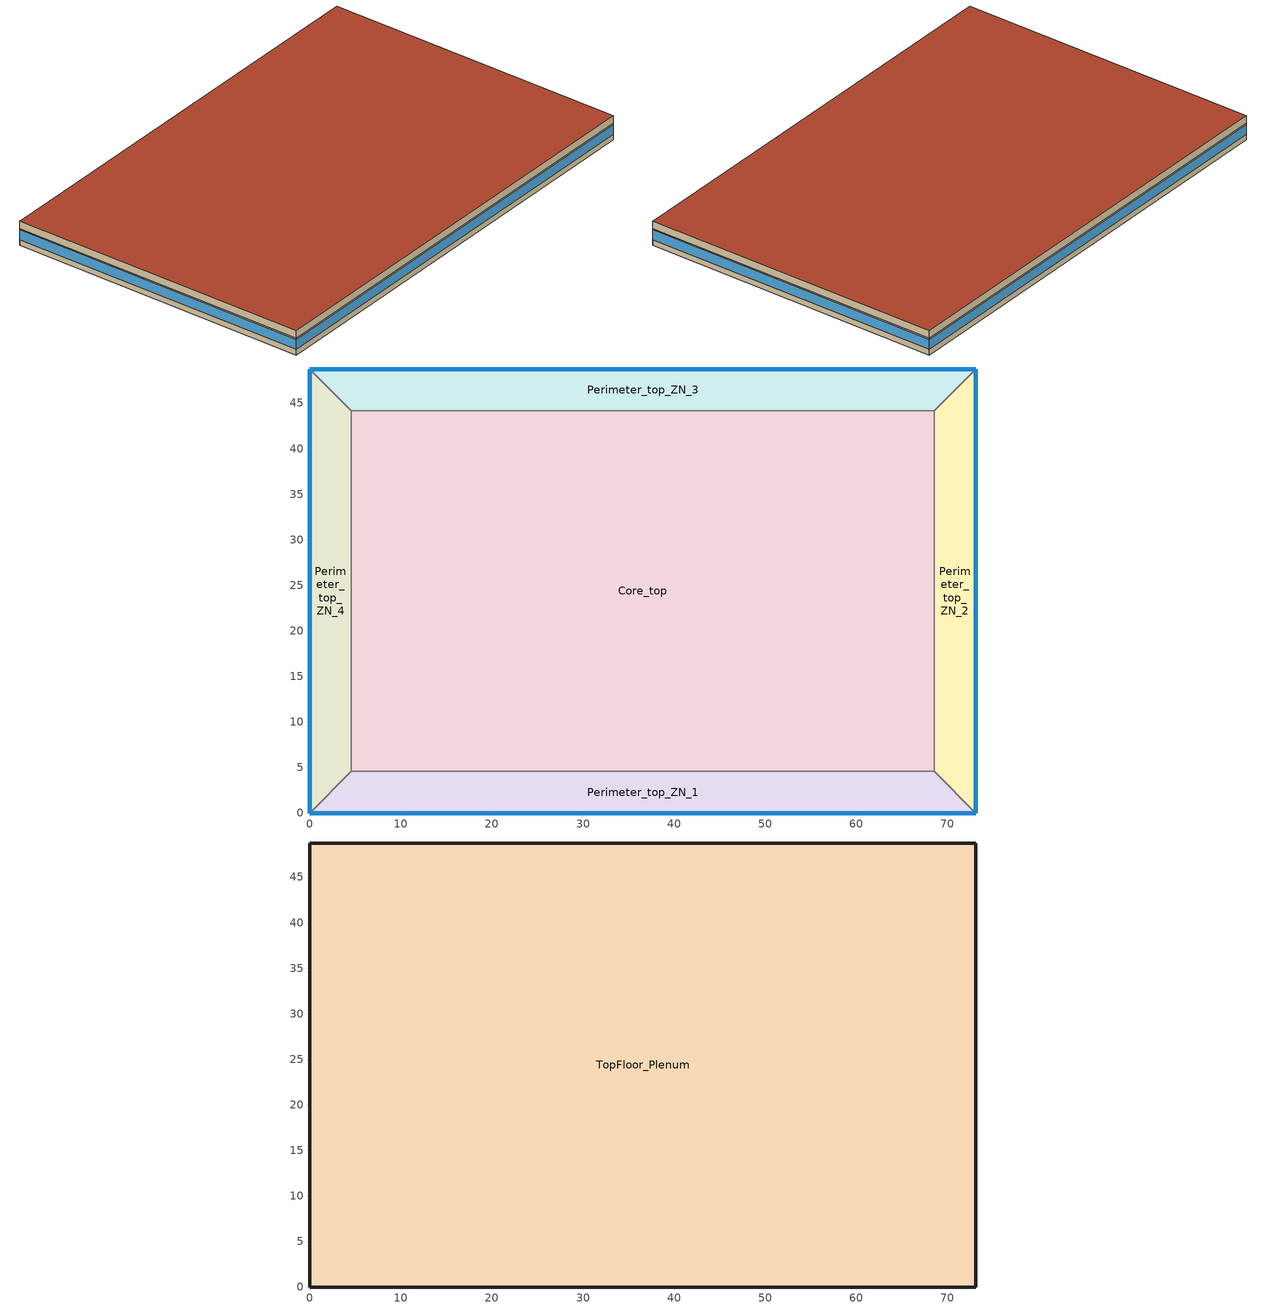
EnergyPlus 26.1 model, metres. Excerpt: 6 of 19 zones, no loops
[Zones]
Core_top
 floor adiabatic (INT-FLOOR-TOPSIDE): 68.53,44.16 68.53,4.57 4.57,4.57 4.57,44.16 z43.6
 wall to Perimeter_top_ZN_2 (Standard_Int-Wall): 68.53,4.57 68.53,44.16 z43.6:46.34
 wall to Perimeter_top_ZN_3 (Standard_Int-Wall): 68.53,44.16 4.57,44.16 z43.6:46.34
 wall to Perimeter_top_ZN_1 (Standard_Int-Wall): 4.57,4.57 68.53,4.57 z43.6:46.34
 wall to Perimeter_top_ZN_4 (Standard_Int-Wall): 4.57,44.16 4.57,4.57 z43.6:46.34
Perimeter_top_ZN_1
 floor adiabatic (INT-FLOOR-TOPSIDE): 68.53,4.57 73.11,0 0,0 4.57,4.57 z43.6
 wall outside (Mass_R-7.6 ci_Ext-wall): 0,0 73.11,0 z43.6:46.34
 wall to Perimeter_top_ZN_2 (Standard_Int-Wall): 73.11,0 68.53,4.57 z43.6:46.34
 wall to Perimeter_top_ZN_4 (Standard_Int-Wall): 4.57,4.57 0,0 z43.6:46.34
 window (std_window_UValue_3.237_SHGC_0.39_VT_0.495): 0,0 73.11,0 z44.51:46.1
Perimeter_top_ZN_2
 floor adiabatic (INT-FLOOR-TOPSIDE): 68.53,44.16 73.11,48.74 73.11,0 68.53,4.57 z43.6
 wall outside (Mass_R-7.6 ci_Ext-wall): 73.11,0 73.11,48.74 z43.6:46.34
 wall to Perimeter_top_ZN_3 (Standard_Int-Wall): 73.11,48.74 68.53,44.16 z43.6:46.34
 window (std_window_UValue_3.237_SHGC_0.39_VT_0.495_east): 73.11,0 73.11,48.74 z44.51:46.1
Perimeter_top_ZN_3
 floor adiabatic (INT-FLOOR-TOPSIDE): 4.57,44.16 0,48.74 73.11,48.74 68.53,44.16 z43.6
 wall outside (Mass_R-7.6 ci_Ext-wall): 73.11,48.74 0,48.74 z43.6:46.34
 wall to Perimeter_top_ZN_4 (Standard_Int-Wall): 0,48.74 4.57,44.16 z43.6:46.34
 window (std_window_UValue_3.237_SHGC_0.49_VT_0.622): 73.11,48.74 0,48.74 z44.51:46.1
Perimeter_top_ZN_4
 floor adiabatic (INT-FLOOR-TOPSIDE): 4.57,4.57 0,0 0,48.74 4.57,44.16 z43.6
 wall outside (Mass_R-7.6 ci_Ext-wall): 0,48.74 0,0 z43.6:46.34
 window (std_window_UValue_3.237_SHGC_0.39_VT_0.495_west): 0,48.74 0,0 z44.51:46.1
TopFloor_Plenum
 floor to Perimeter_top_ZN_1 (DropCeiling): 73.11,0 0,0 4.57,4.57 68.53,4.57 z46.34
 floor to Perimeter_top_ZN_2 (DropCeiling): 73.11,0 68.53,4.57 68.53,44.16 73.11,48.74 z46.34
 floor to Perimeter_top_ZN_3 (DropCeiling): 0,48.74 73.11,48.74 68.53,44.16 4.57,44.16 z46.34
 floor to Perimeter_top_ZN_4 (DropCeiling): 0,0 0,48.74 4.57,44.16 4.57,4.57 z46.34
 floor to Core_top (DropCeiling): 4.57,44.16 68.53,44.16 68.53,4.57 4.57,4.57 z46.34
 wall outside (Mass_R-7.6 ci_Ext-wall): 73.11,0 73.11,48.74 0,48.74 0,0 73.11,0 z46.34:47.56
 roof outside (IEAD_R-15 ci_Roof): 73.11,0 73.11,48.74 0,48.74 0,0 z47.56
[Building]
Benchmark Large Office New V1.1_3.1: Loads convergence tolerance value=0.04; Maximum number of warmup days=25; Minimum number of warmup days=6; North axis=0; Solar distribution=FullInteriorAndExterior; Temperature convergence tolerance value=0.2; Terrain=City
[Site:GroundTemperature:BuildingSurface]
19.96, 19.94, 19.99, 20.04, 20.09, 20.17, 20.21, 20.24, 20.23, 20.2, 20.17, 20.12
[Site:Location]
CHICAGO_IL_USA TMY2-94846: Elevation=190; Latitude=41.78; Longitude=-87.75; Time zone=-6
[Site:WaterMainsTemperature]
Annual average outdoor air temperature=9.69; Calculation method=Correlation; Maximum difference in monthly average outdoor air temperatures=28.1
[SizingPeriod:DesignDay] Barometric pressure=99063; Day of month=21; Daylight saving time indicator=No; Humidity condition type=WetBulb; Rain indicator=No; Snow indicator=No; Solar model indicator=ASHRAEClearSky
Name | Daily dry bulb temperature range | Day type | Maximum dry bulb temperature | Month | Sky clearness | Wetbulb or dewpoint at maximum dry bulb | Wind direction | Wind speed
CHICAGO Ann Clg .4% Condns DB=>MWB | 10.7 | SummerDesignDay | 33.2 | 7 | 1 | 23.8 | 230 | 5.3
CHICAGO Ann Htg 99.6% Condns DB | 0 | WinterDesignDay | -20.6 | 1 | 0 | -20.6 | 270 | 4.9
[Construction]
DropCeiling: Std AC02
IEAD_R-15 ci_Roof: Roof Membrane, Roof Insulation, Metal Decking
INT-FLOOR-TOPSIDE: Std MAT-CC05 4  MW CONCRETE, Std CP02 CARPET PAD
InteriorFurnishings: Std Wood 6inch
Mass_R-7.6 ci_Ext-wall: 1IN Stucco, 8IN Concrete HW, Wall Insulation [5], 1/2IN Gypsum
Standard_Int-Wall: GP01 1/2 GYPSUM, GP01 1/2 GYPSUM
std_window_UValue_3.237_SHGC_0.39_VT_0.495; std_window_UValue_3.237_SHGC_0.39_VT_0.495_east; std_window_UValue_3.237_SHGC_0.39_VT_0.495_west: Theoretical Glass [66]
std_window_UValue_3.237_SHGC_0.49_VT_0.622: Theoretical Glass [67]
[Material] Thermal absorptance=0.9
Name | Conductivity | Density | Roughness | Solar absorptance | Specific heat | Thickness | Visible absorptance
1/2IN Gypsum | 0.16 | 784.9 | Smooth | 0.92 | 830 | 0.0127 | 0.92
1IN Stucco | 0.6918 | 1858 | Smooth | 0.92 | 837 | 0.0253 | 0.92
8IN Concrete HW | 1.7296 | 2243 | MediumRough | 0.65 | 837 | 0.2033 | 0.65
GP01 1/2 GYPSUM | 0.16 | 800 | Smooth | 0.7 | 1090 | 0.0127 | 0.5
Metal Decking | 45.006 | 7680 | MediumSmooth | 0.7 | 418.4 | 0.0015 | 0.3
Roof Insulation | 0.049 | 265 | MediumRough | 0.7 | 836.8 | 0.125 | 0.7
Roof Membrane | 0.16 | 1121.29 | VeryRough | 0.7 | 1460 | 0.0095 | 0.7
Std AC02 | 0.057 | 288 | MediumSmooth | 0.7 | 1339 | 0.0127 | 0.2
Std MAT-CC05 4  MW CONCRETE | 0.858 | 1968 | Rough | 0.7 | 836.8 | 0.1 | 0.2
Std Wood 6inch | 0.12 | 540 | MediumSmooth | 0.7 | 1210 | 0.15 | 0.7
Wall Insulation [5] | 0.0432 | 91 | MediumRough | 0.5 | 837 | 0.0453 | 0.5
[Material:NoMass]
Std CP02 CARPET PAD: Roughness=VeryRough; Solar absorptance=0.7; Thermal absorptance=0.9; Thermal resistance=0.21648; Visible absorptance=0.8
[WindowMaterial:Glazing] Back side infrared hemispherical emissivity=0.9; Conductivity=0.0199; Dirt correction factor for solar and visible transmittance=1; Front side infrared hemispherical emissivity=0.9; Infrared transmittance at normal incidence=0; Optical data type=SpectralAverage; Solar diffusing=No; Thickness=0.003
Name | Back side solar reflectance at normal incidence | Back side visible reflectance at normal incidence | Front side solar reflectance at normal incidence | Front side visible reflectance at normal incidence | Solar transmittance at normal incidence | Visible transmittance at normal incidence
Theoretical Glass [66] | 0.5668 | 0.455 | 0.5668 | 0.455 | 0.3832 | 0.495
Theoretical Glass [67] | 0.4674 | 0.3284 | 0.4674 | 0.3284 | 0.4826 | 0.6216
[ComponentCost:LineItem]
Infiltration:TopFloor_Plenum: Cost per each=1; Item=TopFloor_Plenum; Line item type=General; Quantity=1.1705
[ElectricEquipment] Design level calculation method=EquipmentLevel; Fraction latent=0; Fraction lost=0; Fraction radiant=0.5
Name | Design level | End use subcategory | Schedule | Zone or zonelist or space or spacelist
Core_top_Elevators_Equip | 240740 | Elevators | BLDG_ELEVATORS | Core_top
Perimeter_top_ZN_1_PlugMisc_Equip | 2529.3 | General | BLDG_EQUIP_SCH | Perimeter_top_ZN_1
Perimeter_top_ZN_2_PlugMisc_Equip | 1629.94 | General | BLDG_EQUIP_SCH | Perimeter_top_ZN_2
Perimeter_top_ZN_3_PlugMisc_Equip | 2529.24 | General | BLDG_EQUIP_SCH | Perimeter_top_ZN_3
Perimeter_top_ZN_4_PlugMisc_Equip | 1629.94 | General | BLDG_EQUIP_SCH | Perimeter_top_ZN_4
[Exterior:Lights]
Exterior Facade Lighting: Control option=AstronomicalClock; Design level=3997.5; End use subcategory=Exterior Facade Lighting; Schedule=ALWAYS_ON
[InternalMass] Construction=InteriorFurnishings
Name | Zone or zonelist | Surface area
Core_top_InternalMass_1 | Core_top | 5064.65
Perimeter_top_ZN_1_InternalMass_1 | Perimeter_top_ZN_1 | 626.8394
Perimeter_top_ZN_2_InternalMass_1 | Perimeter_top_ZN_2 | 403.9503
Perimeter_top_ZN_3_InternalMass_1 | Perimeter_top_ZN_3 | 626.8257
Perimeter_top_ZN_4_InternalMass_1 | Perimeter_top_ZN_4 | 403.9503
[Lights] Design level calculation method=LightingLevel; End use subcategory=General; Fraction radiant=0.7; Fraction replaceable=1; Fraction visible=0.2; Return air fraction=0; Return air fraction calculated from plenum temperature=No; Schedule=BLDG_LIGHT_SCH
Name | Lighting level | Zone or zonelist or space or spacelist
Core_top_Lights | 27247.8 | Core_top
Perimeter_top_ZN_1_Lights | 3372.4 | Perimeter_top_ZN_1
Perimeter_top_ZN_2_Lights | 2173.25 | Perimeter_top_ZN_2
Perimeter_top_ZN_3_Lights | 3372.32 | Perimeter_top_ZN_3
Perimeter_top_ZN_4_Lights | 2173.25 | Perimeter_top_ZN_4
[People] Activity level schedule=ACTIVITY_SCH; Air velocity schedule=AIR_VELO_SCH; Carbon dioxide generation rate=3.82e-08; Clothing insulation calculation method=ClothingInsulationSchedule; Clothing insulation schedule=CLOTHING_SCH; Enable ashrae 55 comfort warnings=No; Fraction radiant=0.3; Mean radiant temperature calculation type=EnclosureAveraged; Number of people calculation method=People; Number of people schedule=BLDG_OCC_SCH; Sensible heat fraction=Autocalculate; Thermal comfort model 1 type=Fanger; Work efficiency schedule=WORK_EFF_SCH
Name | Number of people | Zone or zonelist or space or spacelist
Core_top | 136.239 | Core_top
Perimeter_top_ZN_1 | 16.862 | Perimeter_top_ZN_1
Perimeter_top_ZN_2 | 10.8663 | Perimeter_top_ZN_2
Perimeter_top_ZN_3 | 16.8616 | Perimeter_top_ZN_3
Perimeter_top_ZN_4 | 10.8663 | Perimeter_top_ZN_4
[UtilityCost:Charge:Simple]
Name | Category variable | Cost per unit value or variable | Season | Source variable | Tariff | Utility cost charge simple
UtilityCost:Charge:Simple 22 | Taxes | 0.08 | Summer | SubTotal | PSEG_LPL_LargePowerLight | taxofEightPercent
UtilityCost:Charge:Simple 23 | EnergyCharges | 0.0127 | Summer | totalEnergy | PSEG_GLP_GeneralLightPow | SummerDistributionCharge
UtilityCost:Charge:Simple 24 | EnergyCharges | 0.0057 | Winter | totalEnergy | PSEG_GLP_GeneralLightPow | WinterDistributionCharge
UtilityCost:Charge:Simple 25 | EnergyCharges | 0.066 | Summer | totalEnergy | PSEG_GLP_GeneralLightPow | SummerGenerationCharge
UtilityCost:Charge:Simple 26 | EnergyCharges | 0.0483 | Winter | totalEnergy | PSEG_GLP_GeneralLightPow | WinterGenerationCharge
UtilityCost:Charge:Simple 27 | DemandCharges | 0.5163 | Winter | totalDemand | PSEG_GLP_GeneralLightPow | WinterGenerationDemandCharge
UtilityCost:Charge:Simple 28 | DemandCharges | 1.068 | Summer | totalDemand | PSEG_GLP_GeneralLightPow | SummerGenerationDemandCharge
UtilityCost:Charge:Simple 29 | DemandCharges | 6.7542 | Summer | totalDemand | PSEG_GLP_GeneralLightPow | SummerDistributionDemandCharge
UtilityCost:Charge:Simple 30 | DemandCharges | 3.6393 | Annual | totalDemand | PSEG_GLP_GeneralLightPow | AnnualDistributionDemandCharge
UtilityCost:Charge:Simple 31 | DemandCharges | 1.5729 | Annual | totalDemand | PSEG_GLP_GeneralLightPow | AnnualTransmissionDemandCharge
UtilityCost:Charge:Simple 32 | Taxes | 0.08 | Summer | SubTotal | PSEG_GLP_GeneralLightPow | taxofEightPercent
UtilityCost:Charge:Simple 33 | EnergyCharges | NJ_MonthlyGasRates | Annual | totalEnergy | NJ_EIAMonthlyRateGas | MonthlyRateGasCharge
UtilityCost:Charge:Simple 34 | Taxes | 0.0625 | Annual | SubTotal | NJ_EIAMonthlyRateGas | TaxofSixPtTwoFivePercent
[UtilityCost:Qualify] Season=Annual; Threshold test=Count; Variable=TotalDemand
Name | Number of months | Qualify type | Tariff | Threshold value or variable | Utility cost qualify
UtilityCost:Qualify 1 | 12 | Minimum | PSEG_LPL_LargePowLit750kw | 750 | MinDemand750kw
UtilityCost:Qualify 2 | 1 | Maximum | PSEG_LPL_LargePowerLight | 750 | MaxDemand750kw
UtilityCost:Qualify 3 | 12 | Minimum | PSEG_LPL_LargePowerLight | 150 | MinDemand150kw
UtilityCost:Qualify 4 | 1 | Maximum | PSEG_GLP_GeneralLightPow | 150 | MaxDemand150kw
[UtilityCost:Tariff]
Name | Conversion factor choice | Group | Monthly charge or variable | Output meter | Demand window length | Season schedule | Time of use period schedule
NJ_EIAMonthlyRateGas | MCF | Comm Gas | 0 | NaturalGas:Facility
PSEG_GLP_GeneralLightPow | kWh | Comm Elect | 3.96 | Electricity:Facility | HalfHour | PSEGSeasonSchedule
PSEG_LPL_LargePowLit750kw; PSEG_LPL_LargePowerLight | kWh | Comm Elect | 347.77 | Electricity:Facility | HalfHour | PSEGSeasonSchedule | PSEGTOUSched
[UtilityCost:Variable]
NJ_MonthlyGasRates: January value=10.79; February value=11.06; March value=10.77; April value=9.41; May value=9.98; June value=10.65; July value=11.03; August value=10.51; September value=8.84; October value=9.42; November value=8.32; December value=9.12; Tariff=NJ_EIAMonthlyRateGas; Variable type=Currency
[Zone] Ceiling height=-9999; Floor area=Autocalculate; Multiplier=1; Type=1
Name | Part of total floor area | Volume
Core_top | Yes | 6948.69
Perimeter_top_ZN_1 | Yes | 860.0236
Perimeter_top_ZN_2; Perimeter_top_ZN_4 | Yes | 554.2198
Perimeter_top_ZN_3 | Yes | 860.0048
TopFloor_Plenum | No | 4344.14
[ZoneInfiltration:DesignFlowRate] Constant term coefficient=1; Design flow rate calculation method=Flow/Zone; Temperature term coefficient=0; Velocity squared term coefficient=0; Velocity term coefficient=0
Name | Design flow rate | Schedule | Zone or zonelist or space or spacelist
Core_top_Infiltration | 0.7721 | INFIL_QUARTER_ON_SCH | Core_top
Perimeter_top_ZN_1_Infiltration | 0.1553 | INFIL_QUARTER_ON_SCH | Perimeter_top_ZN_1
Perimeter_top_ZN_2_Infiltration | 0.1016 | INFIL_QUARTER_ON_SCH | Perimeter_top_ZN_2
Perimeter_top_ZN_3_Infiltration | 0.1553 | INFIL_QUARTER_ON_SCH | Perimeter_top_ZN_3
Perimeter_top_ZN_4_Infiltration | 0.1016 | INFIL_QUARTER_ON_SCH | Perimeter_top_ZN_4
TopFloor_Plenum_Infiltration | 1.1705 | ALWAYS_ON | TopFloor_Plenum
[Schedule:Compact]
ACTIVITY_SCH: Through: 12/31, For: AllDays, Until: 24:00, 120
AIR_VELO_SCH: Through: 12/31, For: AllDays, Until: 24:00, 0.2
ALWAYS_ON: Through: 12/31, For: AllDays, Until: 24:00, 1
BLDG_ELEVATORS: Through: 12/31, For: Weekdays SummerDesignDay, Until: 07:00, 0, Until: 08:00, 0.35, Until: 09:00, 0.69, Until: 10:00, 0.43, Until: 11:00, 0.37, Until: 12:00, 0.43, Until: 13:00, 0.58, Until: 14:00, 0.48, Until: 15:00, 0.37, Until: 16:00, 0.37, Until: 17:00, 0.46, Until: 18:00, 0.62, Until: 19:00, 0.12, Until: 20:00, 0.04, Until: 21:00, 0.04, Until: 24:00, 0, For: Saturday WinterDesignDay, Until: 07:00, 0, Until: 08:00, 0.16, Until: 09:00, 0.14, Until: 10:00, 0.21, Until: 11:00, 0.18, Until: 12:00, 0.25, Until: 13:00, 0.21, Until: 14:00, 0.13, Until: 15:00, 0.08, Until: 16:00, 0.04, Until: 17:00, 0.05, Until: 18:00, 0.06, Until: 24:00, 0, For: Sunday Holidays AllOtherDays, Until: 24:00, 0
BLDG_EQUIP_SCH: Through: 12/31, For: Weekdays, Until: 08:00, 0.4, Until: 12:00, 0.9, Until: 13:00, 0.8, Until: 17:00, 0.9, Until: 18:00, 0.5, Until: 24:00, 0.4, For: SummerDesignDay, Until: 24:00, 1, For: Saturday, Until: 06:00, 0.3, Until: 08:00, 0.4, Until: 12:00, 0.5, Until: 17:00, 0.35, Until: 24:00, 0.3, For: WinterDesignDay, Until: 24:00, 0, For: Sunday Holidays AllOtherDays, Until: 24:00, 0.3
BLDG_LIGHT_SCH: Through: 12/31, For: Weekdays, Until: 05:00, 0.05, Until: 07:00, 0.1, Until: 08:00, 0.3, Until: 17:00, 0.9, Until: 18:00, 0.5, Until: 20:00, 0.3, Until: 22:00, 0.2, Until: 23:00, 0.1, Until: 24:00, 0.05, For: SummerDesignDay, Until: 24:00, 1, For: Saturday, Until: 06:00, 0.05, Until: 08:00, 0.1, Until: 12:00, 0.3, Until: 17:00, 0.15, Until: 24:00, 0.05, For: WinterDesignDay, Until: 24:00, 0, For: Sunday Holidays AllOtherDays, Until: 24:00, 0.05
BLDG_OCC_SCH: Through: 12/31, For: Weekdays, Until: 06:00, 0, Until: 07:00, 0.1, Until: 08:00, 0.2, Until: 12:00, 0.95, Until: 13:00, 0.5, Until: 17:00, 0.95, Until: 18:00, 0.3, Until: 20:00, 0.1, Until: 24:00, 0.05, For: SummerDesignDay, Until: 06:00, 0, Until: 22:00, 1, Until: 24:00, 0.05, For: Saturday, Until: 06:00, 0, Until: 08:00, 0.1, Until: 12:00, 0.3, Until: 17:00, 0.1, Until: 19:00, 0, Until: 24:00, 0, For: WinterDesignDay, Until: 24:00, 0, For: Sunday Holidays AllOtherDays, Until: 06:00, 0, Until: 18:00, 0, Until: 24:00, 0
CLOTHING_SCH: Through: 04/30, For: AllDays, Until: 24:00, 1, Through: 09/30, For: AllDays, Until: 24:00, 0.5, Through: 12/31, For: AllDays, Until: 24:00, 1
INFIL_QUARTER_ON_SCH: Through: 12/31, For: Weekdays SummerDesignDay, Until: 06:00, 1, Until: 22:00, 0.25, Until: 24:00, 1, For: Saturday WinterDesignDay, Until: 06:00, 1, Until: 18:00, 0.25, Until: 24:00, 1, For: Sunday Holidays AllOtherDays, Until: 24:00, 1
PSEGSeasonSchedule: Through: 5/31, For: AllDays, Until: 24:00, 1, Through: 9/30, For: AllDays, Until: 24:00, 3, Through: 12/31, For: AllDays, Until: 24:00, 1
PSEGTOUSched: Through: 12/31, For: WeekDays, Until: 8:00, 3, Until: 22:00, 1, Until: 24:00, 3, For: AllOtherDays, Until: 24:00, 3
WORK_EFF_SCH: Through: 12/31, For: AllDays, Until: 24:00, 0
